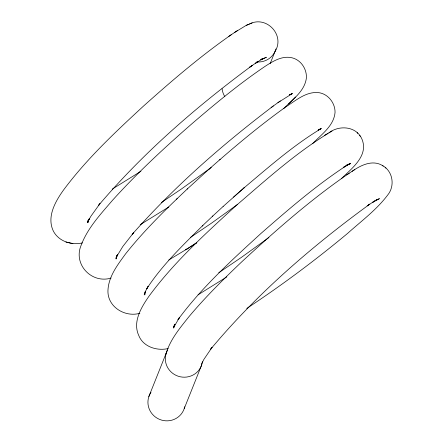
<?xml version="1.0" encoding="UTF-8"?>
<svg xmlns="http://www.w3.org/2000/svg" width="443" height="443" viewBox="0 0 443 443"><rect width="100%" height="100%" fill="white"/><g stroke="black" fill="none" stroke-linecap="round" stroke-linejoin="round"><path stroke-width="0.66" d="M87.991 220.636L87.924 222.513L88.511 219.246L87.636 222.735L89.386 218.504L87.924 221.506L90.859 216.306L99.963 203.608L98.352 205.63C143.322 152.641 196.349 106.735 252.156 65.498L249.78 67.109L258.053 61.516L255.522 63.227L260.257 60.27L266.409 57.252L260.667 59.622L263.103 58.631L261.885 58.875M173.872 327.449L174.005 325.671M116.587 256.547L116.376 258.9L116.841 255.705L115.922 258.845L117.539 254.703L116.083 257.51L122.827 246.474L133.769 232.497L132.147 234.408C174.309 186.597 222.63 144.424 273.359 105.943M144.911 294.739L145.282 291.416M173.728 326.884L173.545 328.08L174.902 324.182L173.623 327.543L179.404 317.587L177.964 319.713C201.726 287.413 231.628 260.268 261.115 233.323C288.432 209.439 316.02 185.551 346.426 165.632L343.347 167.404L350.507 163.273L347.306 165.117L350.164 163.794L347.157 164.757M145.26 291.632L144.208 294.944L145.703 290.879L148.034 286.521M165.87 354.367C169.785 340.102 179.559 328.512 188.574 317.138C205.092 297.386 223.41 279.223 242.083 261.52C276.1 230.083 311.03 199.317 349.305 173.124M270.147 63.659L275.286 50.834M148.831 396.64L166.646 352.03M184.233 408.562L201.659 364.999M275.308 51.061C285.01 34.759 266.193 15.206 249.448 24.016M201.476 364.179L203.902 359.367L212.047 347.356L210.309 349.616C256.414 294.163 311.634 246.541 369.8 204.145L367.164 205.873L375.127 200.685L372.347 202.506L379.479 198.641L376.035 199.992L377.829 199.538L376.572 199.749M147.995 286.555L146.661 288.88C162.138 265.075 182.837 245.272 202.894 225.393L202.246 226.002L212.884 215.918M283.697 108.629C292.325 99.531 304.795 91.33 306.406 77.868C306.838 69.008 301.024 60.06 292.236 57.85C282.28 55.353 272.988 61.228 265.014 66.406C239.486 83.666 215.702 103.346 192.334 123.392C164.552 147.608 137.457 172.731 112.705 200.075C100.777 214.013 87.692 227.874 81.124 245.306C73.012 264.344 91.574 283.952 111.088 278.082M288.504 104.105L295.581 97.039M187.505 188.779C165.732 209.351 144.224 230.382 125.579 253.878C117.578 264.87 108.358 276.681 107.937 290.89C107.61 307.049 125.103 317.52 139.833 313.301M312.708 143.538C321.325 134.451 333.878 125.978 335.052 112.406C335.207 103.441 328.75 94.675 319.846 92.831C306.91 90.643 296.123 100.378 285.99 106.769C259.05 126.033 233.682 147.397 208.869 169.304M176.502 199.206L177.15 198.602M187.156 189.1L209.14 169.054M212.54 216.239L223.15 206.438M341.68 178.352C351.764 168.395 368.543 155.914 362.13 139.556C356.798 126.155 339.255 124.754 328.844 132.872M223.111 206.477L244.564 187.395L233.561 197.069M219.606 159.868L220.193 159.347M243.977 187.915C268.846 167.011 293.432 145.293 321.352 128.498L318.096 130.104L320.815 128.885L319.087 129.339M268.907 237.52L241.557 257.278L218.792 272.722M237.526 204.444L211.383 223.239L190.446 237.409M211.283 167.504L181.619 188.856L161.446 202.473M271.099 107.566L280.358 100.926M231.185 34.77C200.181 56.399 171.43 81.091 143.283 106.276C115.019 132.374 86.69 158.91 63.642 189.875C55.286 201.476 46.36 217.098 53.52 231.434C59.052 241.513 71.572 245.433 82.392 242.902M277.911 102.682L292.408 93.517L289.395 94.863L291.976 93.755M234.779 32.35L246.214 25.367L252.172 22.914M228.815 36.376L237.304 30.639M168.822 206.975L140.187 224.695M140.918 171.269L112.251 189.111M352.063 171.347C360.591 165.344 372.358 159.425 382.425 165.505C392.276 170.765 394.89 184.127 388.987 193.264C377.768 208.952 361.92 220.542 347.7 233.311C315.804 259.88 282.484 284.755 247.886 307.697L246.751 308.433M346.67 174.852L354.849 169.519M196.742 242.725L185.695 249.841L196.792 242.703M226.838 276.892L198.054 294.805M332.045 131.028C297.192 151.644 266.957 179.088 236.363 205.38C205.364 233.699 173.955 262.25 148.981 296.212C141.378 307.187 132.463 321.795 138.709 335.373C143.061 346.841 157.032 351.177 168.24 348.552M187.096 248.933L168.722 260.019M324.664 135.287L327.748 133.509M246.214 25.367L248.866 24.293M347.113 164.835L348.22 164.597L346.974 164.73M65.929 242.044L69.341 242.77M69.551 242.836L72.907 243.55M385.172 167.52L385.958 168.113M382.425 165.505L383.212 166.097M357.141 132.656L357.772 133.376M359.611 135.486L360.248 136.211M224.834 96.607A18.678 18.185 21.8 0 1 222.098 88.716M202.434 361.726A18.684 18.124 16.1 0 1 178.119 376.196A18.684 18.124 16.1 0 1 167.648 349.992M275.945 48.929A18.684 18.241 28.2 0 1 256.674 61.92M184.731 406.757A18.678 18.185 21.8 0 1 159.347 419.305A18.678 18.185 21.8 0 1 150.985 392.293"/></g></svg>
